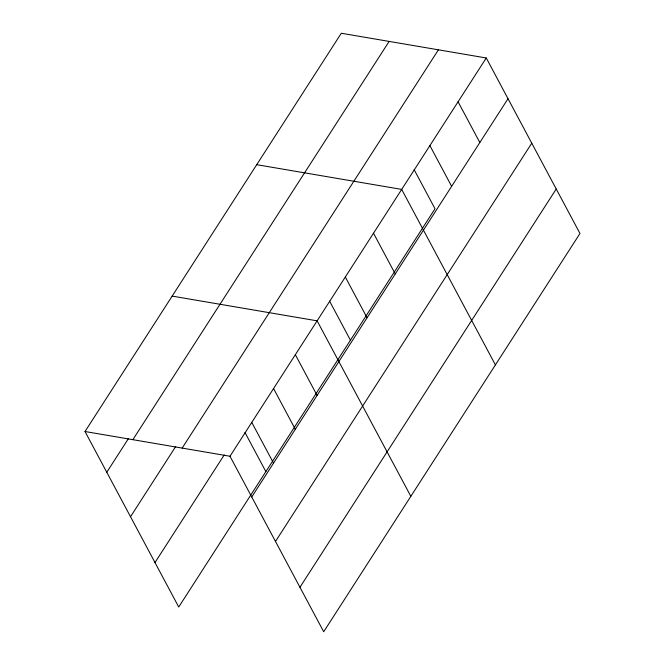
<?xml version="1.0" encoding="UTF-8"?>
<svg xmlns="http://www.w3.org/2000/svg" width="665" height="665" viewBox="0 0 665 665"><rect width="100%" height="100%" fill="white"/><g stroke="black" fill="none" stroke-linecap="round" stroke-linejoin="round"><path stroke-width="1" d="M85.02 431.519L341.303 33.25L486.265 57.98L579.98 233.482L323.697 631.75L229.99 456.248L85.02 431.519L178.735 607.02L435.01 208.752L414.112 169.617M106.774 472.258L128.561 438.401M132.859 439.681L389.141 41.413M130.523 516.73L175.76 446.414M182.152 448.085L438.426 49.817M154.987 562.548L224.246 454.91M229.99 456.248L486.265 57.98M251.744 496.988L508.018 98.719M275.485 541.46L531.767 143.191M299.957 587.278L556.231 189.01M256.732 164.679L401.693 189.409L495.408 364.91M172.16 296.108L317.122 320.838L410.837 496.339M458.077 101.787L479.831 142.526M429.889 145.602L451.643 186.341M373.506 233.216L395.259 273.955M345.318 277.031L367.063 317.762M329.541 301.046L350.438 340.181M295.343 354.686L317.097 395.426M273.556 388.543L295.31 429.282M251.777 422.391L273.523 463.131M244.969 432.474L265.867 471.61"/></g></svg>
